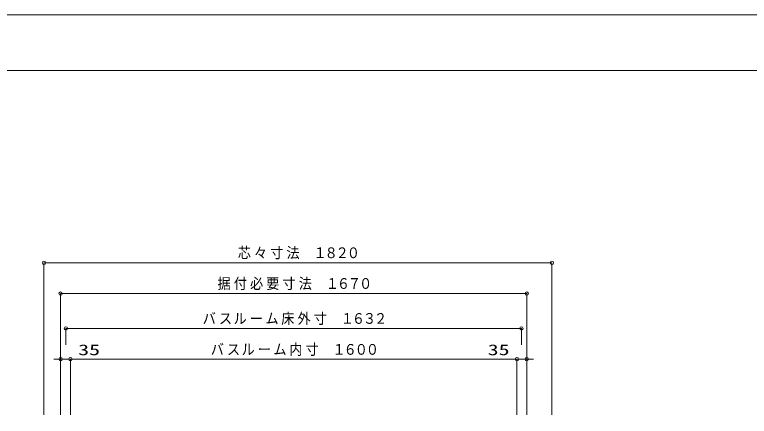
# Model space of a CAD drawing. Units: millimetres on the paper. Extents: x -305 to 305, y -152 to 152.
# Drawn here: x -142.2 to -10.6, y 76.6 to 148.5 of the extents above; entities that cross this region are included whole.
import ezdxf
from ezdxf.enums import TextEntityAlignment as Align

# ---------------------------------------------------------------- set-up
doc = ezdxf.new("R2010")
doc.units = ezdxf.units.MM
for name, color, linetype, lineweight in [('0-0_0', 7, 'Continuous', 9), ('0-1_VIEW0001', 7, 'Continuous', 9), ('0-3_図面枠', 3, 'Continuous', 9), ('0-4_DEFPOINTS', 7, 'Continuous', 9)]:
    doc.layers.add(name, color=color, linetype=linetype, lineweight=lineweight)
doc.styles.add('ＭＳ ゴシック', font='')
doc.styles.get('ＭＳ ゴシック').set_extended_font_data('MS Gothic')

# ---------------------------------------------------------------- blocks, each defined once
blk = doc.blocks.new('_ORIGIN')
at = {"layer": '0-0_0'}
blk.add_line((0, 0), (-1, 0), dxfattribs=at)
blk.add_circle((0, 0), 0.5, dxfattribs=at)

msp = doc.modelspace()

# ---------------------------------------------------------------- linework, layer by layer
at = {"layer": '0-1_VIEW0001'}
for p, q in [((-136.934, 76.863), (-136.934, 104.073)), ((-46.534, 104.073), (-136.334, 104.073)), ((-45.934, 76.863), (-45.934, 104.073)), ((-133.934, 76.863), (-133.934, 98.573)), ((-51.034, 98.573), (-133.334, 98.573)), ((-50.434, 76.863), (-50.434, 98.573)), ((-133.934, 96.033), (-133.934, 86.824)), ((-50.434, 96.033), (-50.434, 86.824)), ((-132.984, 89.363), (-132.984, 92.323)), ((-51.984, 92.323), (-132.384, 92.323)), ((-51.384, 89.363), (-51.384, 92.323)), ((-134.534, 86.824), (-135.134, 86.824)), ((-132.184, 86.824), (-133.934, 86.824)), ((-132.184, 86.824), (-126.746, 86.824)), ((-132.184, 76.863), (-132.184, 86.823)), ((-131.584, 86.824), (-130.984, 86.824)), ((-52.784, 86.823), (-131.584, 86.823)), ((-52.184, 86.824), (-57.622, 86.824)), ((-52.784, 86.824), (-53.384, 86.824)), ((-52.184, 86.824), (-50.434, 86.824)), ((-52.184, 76.863), (-52.184, 86.823)), ((-49.834, 86.824), (-49.234, 86.824))]:
    msp.add_line(p, q, dxfattribs=at)
at = {"layer": '0-3_図面枠'}
msp.add_lwpolyline([(-291.017, -138.498), (108.983, -138.498), (108.983, 138.502), (-291.017, 138.502)], close=True, dxfattribs=at)
at = {"layer": '0-4_DEFPOINTS'}
msp.add_line((118.983, 148.502), (-301.017, 148.502), dxfattribs=at)

# ---------------------------------------------------------------- block references
at = {"layer": '0-1_VIEW0001', "xscale": 0.6, "yscale": 0.6, "rotation": 180}
for p in [(-136.934, 104.073), (-133.934, 98.573), (-132.984, 92.323), (-132.184, 86.824), (-132.184, 86.823), (-50.434, 86.824)]:
    msp.add_blockref('_ORIGIN', p, dxfattribs=at)
at = {"layer": '0-1_VIEW0001', "xscale": 0.6, "yscale": 0.6}
for p in [(-45.934, 104.073), (-50.434, 98.573), (-51.384, 92.323), (-133.934, 86.824), (-52.184, 86.824), (-52.184, 86.823)]:
    msp.add_blockref('_ORIGIN', p, dxfattribs=at)

# ---------------------------------------------------------------- texts
at = {"layer": '0-1_VIEW0001', "style": 'ＭＳ ゴシック'}
for s, width, p in [('芯', 0.9, (-102.201, 104.339)), ('々', 0.9, (-99.293, 104.339)), ('寸', 0.9, (-96.385, 104.339)), ('法', 0.9, (-93.477, 104.339)), ('１', 0.9, (-88.637, 104.339)), ('８', 0.9, (-86.649, 104.339)), ('２', 0.9, (-84.661, 104.339)), ('０', 0.9, (-82.673, 104.339)), ('据', 0.9, (-105.825, 98.839)), ('付', 0.9, (-102.917, 98.839)), ('必', 0.9, (-100.009, 98.839)), ('要', 0.9, (-97.101, 98.839)), ('寸', 0.9, (-94.193, 98.839)), ('法', 0.9, (-91.285, 98.839)), ('１', 0.9, (-86.445, 98.839)), ('６', 0.9, (-84.457, 98.839)), ('７', 0.9, (-82.469, 98.839)), ('０', 0.9, (-80.481, 98.839)), ('バ', 0.9, (-108.483, 92.578)), ('ス', 0.9, (-105.575, 92.578)), ('ル', 0.9, (-102.951, 92.578)), ('ム', 0.9, (-97.249, 92.578)), ('床', 0.9, (-94.409, 92.578)), ('外', 0.9, (-91.501, 92.578)), ('寸', 0.9, (-88.593, 92.578)), ('１', 0.9, (-83.753, 92.578)), ('６', 0.9, (-81.765, 92.578)), ('３', 0.9, (-79.777, 92.578)), ('２', 0.9, (-77.789, 92.578)), ('ー', 0.9, (-100.043, 92.578)), ('バ', 0.9, (-107.052, 87.038)), ('ル', 0.9, (-101.52, 87.038)), ('ム', 0.9, (-95.818, 87.038)), ('内', 0.9, (-92.978, 87.038)), ('寸', 0.9, (-90.07, 87.038)), ('１', 0.9, (-85.23, 87.038)), ('６', 0.9, (-83.242, 87.038)), ('０', 0.9, (-81.254, 87.038)), ('０', 0.9, (-79.266, 87.038)), ('35', 1.5, (-130.793, 86.963)), ('ス', 0.9, (-104.144, 87.038)), ('ー', 0.9, (-98.612, 87.038)), ('35', 1.5, (-57.431, 86.963))]:
    msp.add_text(s, height=1.921, dxfattribs=dict(at, width=width)).set_placement(p, align=Align.BOTTOM_LEFT)

doc.saveas('drawing.dxf')
